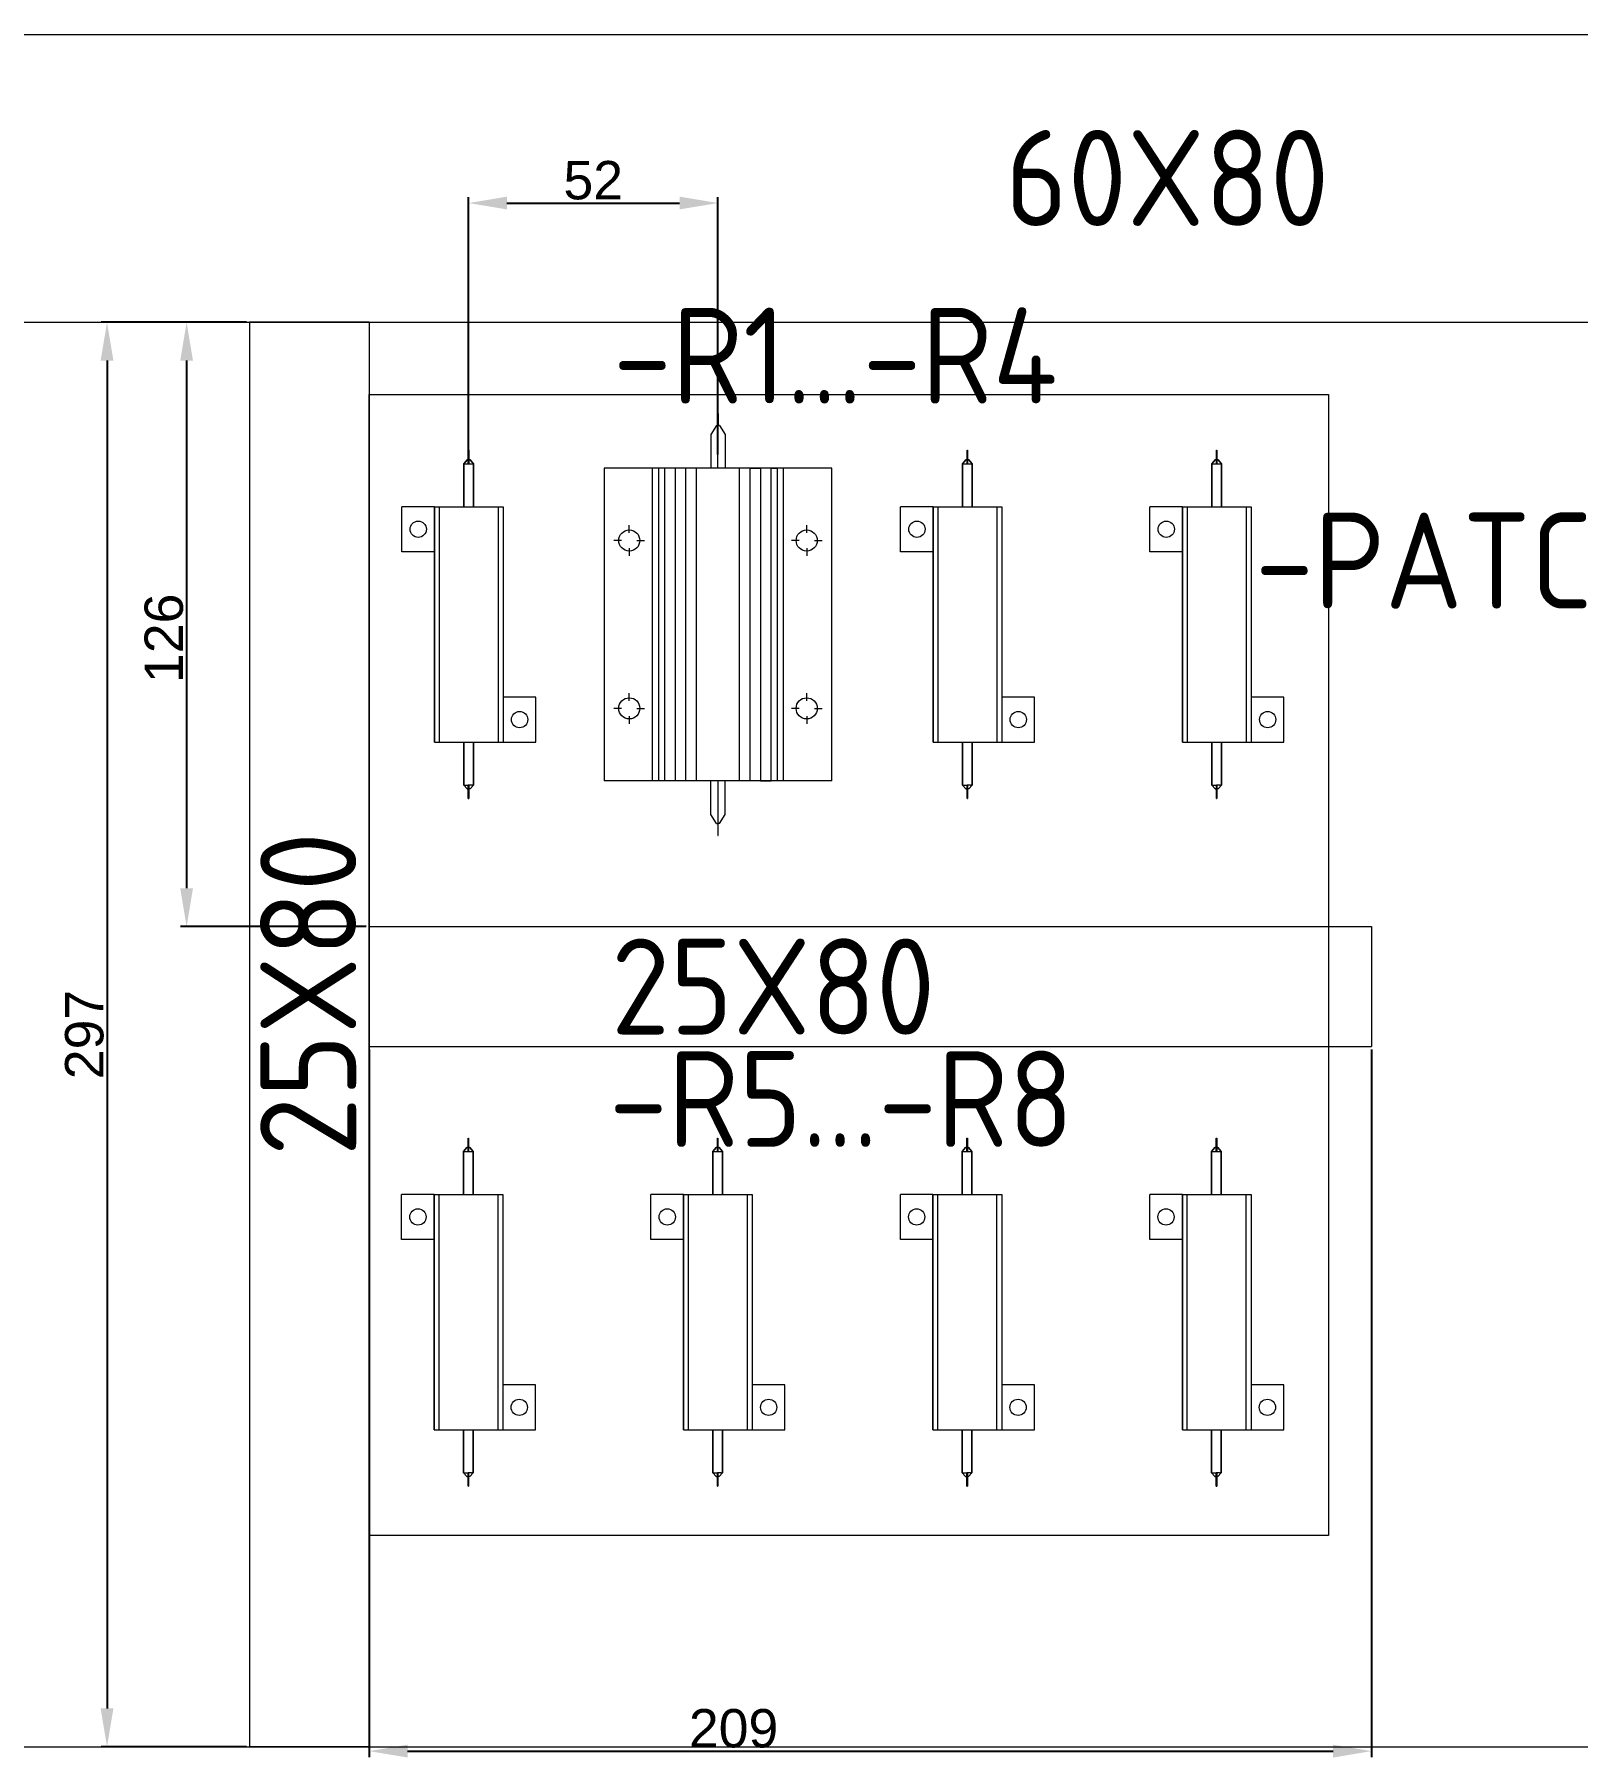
# Model space of a CAD drawing. Header units: millimetres. Extents: x 1359 to 3577, y 1333 to 3557.
# Drawn here: x 1772.2 to 2094, y 1677.3 to 2036.6 of the extents above; entities that cross this region are included whole.
import ezdxf
from ezdxf.enums import TextEntityAlignment as Align

# ---------------------------------------------------------------- set-up
doc = ezdxf.new("R2010")
doc.units = ezdxf.units.MM
doc.set_wipeout_variables(frame=1)
doc.layers.add('000-PI-Oprema', color=30, linetype='Continuous', lineweight=5)
doc.layers.add('002-PI-Kabelska kanalica', color=150, linetype='Continuous')
doc.styles.add('PI0', font='isocpeur.ttf', dxfattribs={"width": 0.9})
doc.styles.get("Standard").update_dxf_attribs({"font": 'arial.ttf'})
doc.dimstyles.new('ISO-25-lb', dxfattribs={"dimtxt": 8, "dimasz": 8, "dimexe": 1.25, "dimexo": 0.625, "dimtad": 1, "dimtxsty": 'Standard', "dimcen": 5, "dimadec": 0, "dimazin": 0, "dimtfac": 1, "dimtmove": 0, "dimatfit": 3, "dimfxl": 1, "dimarcsym": 0})

# ---------------------------------------------------------------- blocks, each defined once
blk = doc.blocks.new('166-4176 390 ohm')
at = {"color": 7}
blk.add_wipeout([(55605.55, 33528.31), (55605.55, 33537.71), (55618.46, 33537.71), (55618.46, 33546.64), (55619.16, 33547.46), (55619.4, 33547.46), (55619.4, 33549.46), (55619.52, 33549.46), (55619.52, 33547.46), (55619.76, 33547.46), (55620.46, 33546.64), (55620.46, 33537.71), (55626.68, 33537.71), (55626.68, 33498), (55633.49, 33498), (55633.49, 33488.61), (55620.46, 33488.61), (55620.46, 33479.68), (55619.76, 33478.86), (55619.52, 33478.86), (55619.52, 33476.86), (55619.4, 33476.86), (55619.4, 33478.86), (55619.16, 33478.86), (55618.46, 33479.68), (55618.46, 33488.61), (55612.35, 33488.61), (55612.35, 33528.31)], dxfattribs=at).dxf.layer = '000-PI-Oprema'
at = {"layer": '000-PI-Oprema', "color": 7}
for p, q in [((55618.46, 33546.64), (55620.46, 33546.64)), ((55612.35, 33537.71), (55605.55, 33537.71)), ((55612.35, 33537.71), (55626.68, 33537.71)), ((55613.38, 33488.61), (55613.38, 33537.71)), ((55625.66, 33488.61), (55625.66, 33537.71)), ((55612.35, 33488.61), (55626.68, 33488.61)), ((55626.68, 33488.61), (55633.49, 33488.61))]:
    blk.add_line(p, q, dxfattribs=at)
for points in [[(55619.4, 33548.4), (55619.4, 33548.52), (55619.4, 33549.46)], [(55619.4, 33548.87), (55619.4, 33548.99), (55619.4, 33549.46)], [(55619.4, 33548.99), (55619.4, 33548.87), (55619.4, 33549.46)], [(55619.4, 33548.87), (55619.4, 33548.75), (55619.4, 33549.46)], [(55619.4, 33548.4), (55619.4, 33549.46), (55619.4, 33548.28)], [(55619.4, 33548.52), (55619.4, 33549.46), (55619.4, 33548.4)], [(55619.4, 33549.46), (55619.4, 33548.75), (55619.4, 33548.64), (55619.4, 33549.46), (55619.4, 33548.52)], [(55619.4, 33549.46), (55619.4, 33548.64), (55619.4, 33548.52)], [(55619.4, 33548.64), (55619.4, 33549.46), (55619.4, 33548.52)], [(55619.4, 33548.75), (55619.4, 33549.46), (55619.4, 33548.64)], [(55619.4, 33548.87), (55619.4, 33549.46), (55619.4, 33548.75)], [(55619.4, 33548.99), (55619.4, 33549.46), (55619.4, 33548.87)], [(55619.4, 33548.87), (55619.4, 33549.46), (55619.4, 33548.99)], [(55619.4, 33548.28), (55619.4, 33549.46), (55619.4, 33546.64)], [(55619.4, 33548.75), (55619.4, 33548.87), (55619.4, 33549.46)], [(55619.4, 33548.28), (55619.4, 33547.46)], [(55619.4, 33548.17), (55619.4, 33547.46), (55619.4, 33548.28)], [(55619.4, 33548.17), (55619.4, 33548.28), (55619.4, 33546.64)], [(55619.4, 33546.99), (55619.4, 33548.05), (55619.4, 33548.17)], [(55619.4, 33546.64), (55619.4, 33546.99), (55619.4, 33548.17)], [(55619.4, 33547.93), (55619.4, 33547.46), (55619.4, 33548.05)], [(55619.4, 33547.93), (55619.4, 33546.99), (55619.4, 33547.46)], [(55619.4, 33476.86), (55619.4, 33478.03), (55619.4, 33479.68)], [(55619.4, 33479.68), (55619.4, 33478.03), (55619.4, 33478.15)], [(55619.4, 33478.15), (55619.4, 33479.21), (55619.4, 33479.68)], [(55619.4, 33478.86), (55619.4, 33478.27), (55619.4, 33479.21)], [(55619.4, 33479.21), (55619.4, 33478.15), (55619.4, 33478.27)], [(55619.4, 33478.27), (55619.4, 33478.86), (55619.4, 33479.21)], [(55619.4, 33478.86), (55619.4, 33478.27), (55619.4, 33478.39)], [(55619.4, 33478.03), (55619.4, 33476.86), (55619.4, 33477.92)], [(55619.4, 33477.92), (55619.4, 33476.86), (55619.4, 33477.8)], [(55619.4, 33476.86), (55619.4, 33477.68), (55619.4, 33477.8)], [(55619.4, 33476.86), (55619.4, 33477.56), (55619.4, 33477.68)], [(55619.4, 33476.86), (55619.4, 33477.45), (55619.4, 33477.56)], [(55619.4, 33476.86), (55619.4, 33477.33), (55619.4, 33477.45)]]:
    blk.add_lwpolyline(points, close=True, dxfattribs=at)
for points in [[(55619.4, 33549.46), (55619.4, 33548.4)], [(55619.4, 33548.99), (55619.4, 33548.87), (55619.4, 33548.75), (55619.4, 33548.64), (55619.4, 33548.52), (55619.4, 33548.4), (55619.4, 33548.28), (55619.4, 33548.17), (55619.4, 33548.05), (55619.4, 33547.46), (55619.4, 33547.93), (55619.4, 33547.46), (55619.4, 33548.17), (55619.4, 33546.64), (55619.4, 33548.28), (55619.4, 33549.46), (55619.4, 33548.28), (55619.4, 33548.4), (55619.4, 33548.52), (55619.4, 33548.64), (55619.4, 33548.75), (55619.4, 33548.87)], [(55619.4, 33548.4), (55619.4, 33549.46), (55619.52, 33549.46), (55619.52, 33546.64)], [(55619.4, 33549.46), (55619.4, 33548.52)], [(55619.4, 33548.52), (55619.4, 33548.64), (55619.4, 33549.46)], [(55619.4, 33548.75), (55619.4, 33548.87), (55619.4, 33549.46)], [(55619.4, 33549.46), (55619.4, 33548.99)], [(55619.4, 33549.46), (55619.4, 33548.99)], [(55619.4, 33548.87), (55619.4, 33549.46)], [(55619.4, 33549.46), (55619.4, 33548.75), (55619.4, 33548.64)], [(55619.4, 33549.46), (55619.4, 33548.64), (55619.4, 33548.52)], [(55619.4, 33549.46), (55619.4, 33548.52)], [(55619.4, 33549.46), (55619.4, 33548.52)], [(55619.4, 33548.28), (55619.4, 33549.46)], [(55619.52, 33546.64), (55619.4, 33546.64), (55619.4, 33549.46)], [(55619.4, 33548.87), (55619.4, 33549.46)], [(55619.4, 33548.99), (55619.4, 33549.46)], [(55619.4, 33548.87), (55619.4, 33549.46)], [(55619.28, 33547.46), (55619.16, 33547.46), (55618.46, 33546.64)], [(55618.46, 33546.64), (55619.16, 33547.46), (55619.28, 33547.46)], [(55619.16, 33547.46), (55618.46, 33546.64)], [(55618.46, 33546.64), (55619.16, 33547.46)], [(55618.46, 33537.71), (55618.46, 33546.64)], [(55618.46, 33537.71), (55618.46, 33546.64)], [(55618.46, 33537.71), (55618.46, 33546.64)], [(55618.46, 33546.64), (55618.46, 33537.71)], [(55619.28, 33547.46), (55619.16, 33547.46)], [(55619.28, 33547.46), (55619.4, 33547.46)], [(55619.28, 33547.46), (55619.4, 33547.46)], [(55619.4, 33547.46), (55619.28, 33547.46)], [(55619.4, 33548.4), (55619.4, 33548.52)], [(55619.4, 33546.64), (55619.4, 33548.17)], [(55619.4, 33547.46), (55619.4, 33547.93)], [(55619.4, 33547.46), (55619.4, 33547.93)], [(55619.4, 33546.64), (55619.4, 33546.99)], [(55619.4, 33546.99), (55619.4, 33546.64), (55619.52, 33546.64)], [(55619.4, 33546.64), (55619.4, 33546.99)], [(55619.52, 33547.46), (55619.64, 33547.46), (55619.76, 33547.46), (55620.46, 33546.64)], [(55619.64, 33547.46), (55619.52, 33547.46)], [(55619.52, 33547.46), (55619.64, 33547.46)], [(55619.76, 33547.46), (55619.64, 33547.46)], [(55620.46, 33546.64), (55619.76, 33547.46)], [(55620.46, 33546.64), (55619.76, 33547.46)], [(55619.76, 33547.46), (55620.46, 33546.64)], [(55620.46, 33546.64), (55620.46, 33537.71), (55620.46, 33546.64), (55619.76, 33547.46)], [(55619.76, 33547.46), (55620.46, 33546.64)], [(55620.46, 33546.64), (55620.46, 33537.71)], [(55620.46, 33537.71), (55620.46, 33546.64)], [(55620.46, 33546.64), (55620.46, 33537.71)], [(55605.55, 33528.31), (55605.55, 33537.71)], [(55612.35, 33537.71), (55612.35, 33488.61)], [(55612.35, 33488.61), (55612.35, 33537.71)], [(55612.35, 33488.61), (55612.35, 33537.71)], [(55626.68, 33537.71), (55626.68, 33488.61)], [(55626.68, 33537.71), (55626.68, 33488.61)], [(55626.68, 33537.71), (55626.68, 33488.61)], [(55612.35, 33528.31), (55605.55, 33528.31)], [(55633.49, 33498), (55626.68, 33498)], [(55633.49, 33498), (55626.68, 33498)], [(55633.49, 33488.61), (55633.49, 33498)], [(55618.46, 33479.68), (55618.46, 33488.61)], [(55618.46, 33479.68), (55618.46, 33488.61)], [(55618.46, 33488.61), (55618.46, 33479.68)], [(55618.46, 33488.61), (55618.46, 33479.68)], [(55619.76, 33478.86), (55620.46, 33479.68), (55620.46, 33488.61)], [(55620.46, 33479.68), (55619.76, 33478.86), (55620.46, 33479.68), (55620.46, 33488.61)], [(55619.76, 33478.86), (55620.46, 33479.68), (55620.46, 33488.61)], [(55620.34, 33479.68), (55620.46, 33479.68), (55620.46, 33488.61)], [(55620.46, 33479.68), (55620.46, 33488.61)], [(55620.46, 33488.61), (55620.46, 33479.68)], [(55626.45, 33488.61), (55626.68, 33488.61)], [(55618.46, 33479.68), (55618.57, 33479.68)], [(55619.28, 33478.86), (55619.16, 33478.86), (55618.46, 33479.68)], [(55619.16, 33478.86), (55618.46, 33479.68)], [(55619.28, 33478.86), (55619.16, 33478.86), (55618.46, 33479.68), (55618.46, 33479.68)], [(55618.46, 33479.68), (55619.16, 33478.86), (55619.28, 33478.86)], [(55619.16, 33478.86), (55618.46, 33479.68)], [(55618.57, 33479.68), (55618.69, 33479.68), (55618.81, 33479.68), (55618.93, 33479.68), (55619.04, 33479.68), (55619.16, 33479.68)], [(55618.81, 33479.68), (55618.93, 33479.68)], [(55618.93, 33479.68), (55619.04, 33479.68)], [(55619.04, 33479.68), (55619.16, 33479.68)], [(55619.16, 33479.68), (55619.4, 33479.68), (55619.4, 33479.21)], [(55619.28, 33478.86), (55619.4, 33478.86)], [(55619.4, 33476.86), (55619.4, 33479.68), (55619.52, 33479.68)], [(55619.4, 33479.68), (55619.4, 33476.86)], [(55619.4, 33476.86), (55619.4, 33478.03), (55619.4, 33479.68)], [(55619.4, 33478.15), (55619.4, 33479.21), (55619.4, 33478.15), (55619.4, 33479.68)], [(55619.4, 33479.21), (55619.4, 33479.68)], [(55619.52, 33479.68), (55619.52, 33476.86), (55619.4, 33476.86)], [(55619.52, 33479.68), (55619.4, 33479.68)], [(55619.4, 33478.39), (55619.4, 33478.86), (55619.4, 33479.21), (55619.4, 33479.68), (55619.4, 33476.86)], [(55619.4, 33479.21), (55619.4, 33478.27)], [(55619.4, 33479.21), (55619.4, 33478.27)], [(55619.4, 33478.86), (55619.4, 33478.39)], [(55619.4, 33478.86), (55619.4, 33478.39)], [(55619.4, 33478.86), (55619.4, 33478.39)], [(55619.4, 33478.39), (55619.4, 33478.86)], [(55619.4, 33478.86), (55619.4, 33478.39)], [(55619.4, 33478.39), (55619.4, 33478.86)], [(55619.4, 33478.86), (55619.4, 33478.27)], [(55619.4, 33478.86), (55619.4, 33478.39)], [(55619.4, 33478.39), (55619.4, 33478.86)], [(55619.4, 33478.39), (55619.4, 33478.86)], [(55619.4, 33478.39), (55619.4, 33478.86)], [(55619.4, 33478.39), (55619.4, 33478.86)], [(55619.4, 33478.86), (55619.4, 33478.39)], [(55619.4, 33478.39), (55619.4, 33478.86)], [(55619.4, 33478.39), (55619.4, 33478.86)], [(55619.4, 33478.39), (55619.4, 33478.86)], [(55619.4, 33478.39), (55619.4, 33478.86)], [(55619.4, 33478.39), (55619.4, 33478.27), (55619.4, 33478.15), (55619.4, 33478.03), (55619.4, 33477.92), (55619.4, 33477.8), (55619.4, 33477.68), (55619.4, 33477.56), (55619.4, 33477.45), (55619.4, 33477.33), (55619.4, 33476.86)], [(55619.4, 33477.92), (55619.4, 33478.03), (55619.4, 33476.86)], [(55619.4, 33476.86), (55619.4, 33477.8), (55619.4, 33477.92), (55619.4, 33476.86), (55619.4, 33477.33)], [(55619.4, 33476.86), (55619.4, 33477.68)], [(55619.4, 33477.68), (55619.4, 33476.86)], [(55619.4, 33476.86), (55619.4, 33477.56)], [(55619.4, 33476.86), (55619.4, 33477.45)], [(55619.4, 33477.45), (55619.4, 33476.86)], [(55619.4, 33476.86), (55619.4, 33477.33)], [(55619.4, 33477.33), (55619.4, 33476.86)], [(55619.4, 33476.86), (55619.4, 33477.33)], [(55619.4, 33476.86), (55619.4, 33477.33)], [(55619.4, 33477.33), (55619.4, 33476.86)], [(55619.4, 33476.86), (55619.4, 33477.33)], [(55619.4, 33476.86), (55619.4, 33477.33)], [(55619.4, 33476.86), (55619.4, 33477.33)], [(55619.4, 33477.33), (55619.4, 33476.86)], [(55619.52, 33476.86), (55619.52, 33479.68)], [(55619.76, 33479.68), (55619.52, 33479.68)], [(55619.52, 33476.86), (55619.52, 33479.21)], [(55619.64, 33478.86), (55619.52, 33478.86)], [(55619.64, 33478.86), (55619.52, 33478.86)], [(55619.64, 33478.86), (55619.52, 33478.86)], [(55619.76, 33478.86), (55619.64, 33478.86)], [(55620.46, 33479.68), (55619.76, 33478.86)], [(55620.46, 33479.68), (55619.76, 33478.86)], [(55620.46, 33479.68), (55619.76, 33478.86)], [(55619.99, 33479.68), (55619.76, 33479.68)], [(55620.11, 33479.68), (55619.99, 33479.68)], [(55620.11, 33479.68), (55620.23, 33479.68)], [(55620.34, 33479.68), (55620.23, 33479.68)], [(55620.34, 33479.68), (55620.23, 33479.68)], [(55620.46, 33479.68), (55620.34, 33479.68)], [(55619.52, 33476.86), (55619.4, 33476.86)], [(55619.4, 33476.86), (55619.52, 33476.86)]]:
    blk.add_lwpolyline(points, dxfattribs=at)
for centre in [(55608.95, 33533.01), (55630.09, 33493.31)]:
    blk.add_circle(centre, 1.7, dxfattribs=at)
blk = doc.blocks.new('acrol otpornik hs100')
at = {"color": 7, "lineweight": 5}
blk.add_wipeout([(0, 47.5), (65.2, 47.5), (65.2, 25.25), (72.2, 25.25), (74.1, 24.05), (74.1, 23.81), (76.6, 23.81), (76.6, 23.69), (74.1, 23.69), (74.1, 23.45), (72.2, 22.25), (65.2, 22.25), (65.2, 0), (0, 0), (0, 22.25), (-7, 22.25), (-8.9, 23.45), (-8.9, 23.69), (-11.4, 23.69), (-11.4, 23.81), (-8.9, 23.81), (-8.9, 24.05), (-7, 25.25), (0, 25.25)], dxfattribs=at).dxf.layer = '000-PI-Oprema'
at = {"layer": '000-PI-Oprema', "color": 7, "lineweight": 5, "ltscale": 0.25}
for p, q in [((65.2, 47.5), (0, 47.5)), ((0, 0), (0, 47.5)), ((65.2, 0), (65.2, 47.5)), ((15.1, 43.85), (15.1, 45.45)), ((50.1, 43.85), (50.1, 45.45)), ((13.5, 42.25), (11.9, 42.25)), ((15.1, 40.65), (15.1, 39.05)), ((16.7, 42.25), (18.3, 42.25)), ((48.5, 42.25), (46.9, 42.25)), ((50.1, 40.65), (50.1, 39.05)), ((51.7, 42.25), (53.3, 42.25)), ((0, 37.4), (65.2, 37.4)), ((65.2, 36.12), (0, 36.12)), ((65.2, 34.85), (65.2, 36.12)), ((65.2, 36.12), (65.2, 36.12)), ((0, 32.65), (0, 34.85)), ((0, 34.85), (65.2, 34.85)), ((65.2, 32.65), (0, 32.65)), ((65.2, 30.45), (65.2, 32.65)), ((65.2, 32.65), (65.2, 32.65)), ((0, 30.45), (65.2, 30.45)), ((-7, 25.25), (0, 25.25)), ((0, 28.25), (65.2, 28.25)), ((72.2, 25.25), (65.2, 25.25)), ((-8.9, 23.81), (-11.4, 23.81)), ((-11.4, 23.81), (-11.4, 23.69)), ((0, 23.75), (-11.4, 23.75)), ((-11.4, 23.69), (-8.9, 23.69)), ((-8.9, 24.05), (-8.9, 23.81)), ((-8.9, 23.45), (-8.9, 23.69)), ((-7, 22.25), (0, 22.25)), ((65.2, 23.75), (76.6, 23.75)), ((72.2, 22.25), (65.2, 22.25)), ((74.1, 24.05), (74.1, 23.81)), ((74.1, 23.81), (76.6, 23.81)), ((74.1, 23.45), (74.1, 23.69)), ((76.6, 23.69), (74.1, 23.69)), ((76.6, 23.81), (76.6, 23.69)), ((0, 19.25), (65.2, 19.25)), ((0, 17.05), (65.2, 17.05)), ((65.2, 14.85), (0, 14.85)), ((0, 14.85), (0, 12.65)), ((65.2, 17.05), (65.2, 14.85)), ((65.2, 14.85), (65.2, 14.85)), ((0, 12.65), (65.2, 12.65)), ((65.2, 11.38), (0, 11.38)), ((65.2, 12.65), (65.2, 11.38)), ((65.2, 11.38), (65.2, 11.38)), ((0, 10.1), (65.2, 10.1)), ((15.1, 6.85), (15.1, 8.45)), ((50.1, 6.85), (50.1, 8.45)), ((13.5, 5.25), (11.9, 5.25)), ((15.1, 3.65), (15.1, 2.05)), ((16.7, 5.25), (18.3, 5.25)), ((48.5, 5.25), (46.9, 5.25)), ((50.1, 3.65), (50.1, 2.05)), ((51.7, 5.25), (53.3, 5.25)), ((0, 0), (65.2, 0))]:
    blk.add_line(p, q, dxfattribs=at)
at = {"layer": '000-PI-Oprema', "color": 7, "lineweight": 5}
for points in [[(-8.9, 24.05), (-7, 25.25)], [(74.1, 24.05), (72.2, 25.25)], [(-8.9, 23.45), (-7, 22.25)], [(74.1, 23.45), (72.2, 22.25)]]:
    blk.add_lwpolyline(points, dxfattribs=at)
at = {"layer": '000-PI-Oprema', "color": 7, "lineweight": 5, "ltscale": 0.25}
for centre in [(15.1, 42.25), (50.1, 42.25), (15.1, 5.25), (50.1, 5.25)]:
    blk.add_circle(centre, 2.2, dxfattribs=at)
blk = doc.blocks.new('166-4205 Resistor 150 ohm')
at = {"color": 7}
blk.add_wipeout([(55076.54, 33490.96), (55076.54, 33500.36), (55089.45, 33500.36), (55089.45, 33509.29), (55090.15, 33510.11), (55090.39, 33510.11), (55090.39, 33512.11), (55090.51, 33512.11), (55090.51, 33510.11), (55090.75, 33510.11), (55091.45, 33509.29), (55091.45, 33500.36), (55097.67, 33500.36), (55097.67, 33460.65), (55104.48, 33460.65), (55104.48, 33451.26), (55091.45, 33451.26), (55091.45, 33442.33), (55090.75, 33441.51), (55090.51, 33441.51), (55090.51, 33439.51), (55090.39, 33439.51), (55090.39, 33441.51), (55090.15, 33441.51), (55089.45, 33442.33), (55089.45, 33451.26), (55083.35, 33451.26), (55083.35, 33490.96)], dxfattribs=at).dxf.layer = '000-PI-Oprema'
at = {"layer": '000-PI-Oprema', "color": 7}
for p, q in [((55089.45, 33509.29), (55091.45, 33509.29)), ((55083.35, 33500.36), (55076.54, 33500.36)), ((55083.35, 33500.36), (55097.67, 33500.36)), ((55084.37, 33451.26), (55084.37, 33500.36)), ((55096.65, 33451.26), (55096.65, 33500.36)), ((55083.35, 33451.26), (55097.67, 33451.26)), ((55097.67, 33451.26), (55104.48, 33451.26))]:
    blk.add_line(p, q, dxfattribs=at)
for points in [[(55090.27, 33510.11), (55090.15, 33510.11), (55089.45, 33509.29)], [(55089.45, 33509.29), (55090.15, 33510.11), (55090.27, 33510.11)], [(55090.15, 33510.11), (55089.45, 33509.29)], [(55089.45, 33509.29), (55090.15, 33510.11)], [(55089.45, 33500.36), (55089.45, 33509.29)], [(55089.45, 33500.36), (55089.45, 33509.29)], [(55089.45, 33500.36), (55089.45, 33509.29)], [(55089.45, 33509.29), (55089.45, 33500.36)], [(55090.27, 33510.11), (55090.15, 33510.11)], [(55090.27, 33510.11), (55090.39, 33510.11)], [(55090.27, 33510.11), (55090.39, 33510.11)], [(55090.39, 33510.11), (55090.27, 33510.11)], [(55090.39, 33512.11), (55090.39, 33511.05)], [(55090.39, 33511.64), (55090.39, 33511.52), (55090.39, 33511.4), (55090.39, 33511.29), (55090.39, 33511.17), (55090.39, 33511.05), (55090.39, 33510.93), (55090.39, 33510.82), (55090.39, 33510.7), (55090.39, 33510.11), (55090.39, 33510.58), (55090.39, 33510.11), (55090.39, 33510.82), (55090.39, 33509.29), (55090.39, 33510.93), (55090.39, 33512.11), (55090.39, 33510.93), (55090.39, 33511.05), (55090.39, 33511.17), (55090.39, 33511.29), (55090.39, 33511.4), (55090.39, 33511.52)], [(55090.39, 33511.05), (55090.39, 33512.11), (55090.51, 33512.11), (55090.51, 33509.29)], [(55090.39, 33512.11), (55090.39, 33511.17)], [(55090.39, 33511.17), (55090.39, 33511.29), (55090.39, 33512.11)], [(55090.39, 33511.4), (55090.39, 33511.52), (55090.39, 33512.11)], [(55090.39, 33512.11), (55090.39, 33511.64)], [(55090.39, 33512.11), (55090.39, 33511.64)], [(55090.39, 33511.52), (55090.39, 33512.11)], [(55090.39, 33512.11), (55090.39, 33511.4), (55090.39, 33511.29)], [(55090.39, 33512.11), (55090.39, 33511.29), (55090.39, 33511.17)], [(55090.39, 33512.11), (55090.39, 33511.17)], [(55090.39, 33512.11), (55090.39, 33511.17)], [(55090.39, 33510.93), (55090.39, 33512.11)], [(55090.51, 33509.29), (55090.39, 33509.29), (55090.39, 33512.11)], [(55090.39, 33511.52), (55090.39, 33512.11)], [(55090.39, 33511.64), (55090.39, 33512.11)], [(55090.39, 33511.52), (55090.39, 33512.11)], [(55090.39, 33511.05), (55090.39, 33511.17)], [(55090.39, 33509.29), (55090.39, 33510.82)], [(55090.39, 33510.11), (55090.39, 33510.58)], [(55090.39, 33510.11), (55090.39, 33510.58)], [(55090.39, 33509.29), (55090.39, 33509.64)], [(55090.39, 33509.64), (55090.39, 33509.29), (55090.51, 33509.29)], [(55090.39, 33509.29), (55090.39, 33509.64)], [(55090.51, 33510.11), (55090.63, 33510.11), (55090.75, 33510.11), (55091.45, 33509.29)], [(55090.63, 33510.11), (55090.51, 33510.11)], [(55090.51, 33510.11), (55090.63, 33510.11)], [(55090.75, 33510.11), (55090.63, 33510.11)], [(55091.45, 33509.29), (55090.75, 33510.11)], [(55091.45, 33509.29), (55090.75, 33510.11)], [(55090.75, 33510.11), (55091.45, 33509.29)], [(55091.45, 33509.29), (55091.45, 33500.36), (55091.45, 33509.29), (55090.75, 33510.11)], [(55090.75, 33510.11), (55091.45, 33509.29)], [(55091.45, 33509.29), (55091.45, 33500.36)], [(55091.45, 33500.36), (55091.45, 33509.29)], [(55091.45, 33509.29), (55091.45, 33500.36)], [(55076.54, 33490.96), (55076.54, 33500.36)], [(55083.35, 33500.36), (55083.35, 33451.26)], [(55083.35, 33451.26), (55083.35, 33500.36)], [(55083.35, 33451.26), (55083.35, 33500.36)], [(55097.67, 33500.36), (55097.67, 33451.26)], [(55097.67, 33500.36), (55097.67, 33451.26)], [(55097.67, 33500.36), (55097.67, 33451.26)], [(55083.35, 33490.96), (55076.54, 33490.96)], [(55104.48, 33460.65), (55097.67, 33460.65)], [(55104.48, 33460.65), (55097.67, 33460.65)], [(55104.48, 33451.26), (55104.48, 33460.65)], [(55089.45, 33442.33), (55089.45, 33451.26)], [(55089.45, 33442.33), (55089.45, 33451.26)], [(55089.45, 33451.26), (55089.45, 33442.33)], [(55089.45, 33451.26), (55089.45, 33442.33)], [(55090.75, 33441.51), (55091.45, 33442.33), (55091.45, 33451.26)], [(55091.45, 33442.33), (55090.75, 33441.51), (55091.45, 33442.33), (55091.45, 33451.26)], [(55090.75, 33441.51), (55091.45, 33442.33), (55091.45, 33451.26)], [(55091.34, 33442.33), (55091.45, 33442.33), (55091.45, 33451.26)], [(55091.45, 33442.33), (55091.45, 33451.26)], [(55091.45, 33451.26), (55091.45, 33442.33)], [(55097.44, 33451.26), (55097.67, 33451.26)], [(55089.45, 33442.33), (55089.57, 33442.33)], [(55090.27, 33441.51), (55090.15, 33441.51), (55089.45, 33442.33)], [(55090.15, 33441.51), (55089.45, 33442.33)], [(55090.27, 33441.51), (55090.15, 33441.51), (55089.45, 33442.33), (55089.45, 33442.33)], [(55089.45, 33442.33), (55090.15, 33441.51), (55090.27, 33441.51)], [(55090.15, 33441.51), (55089.45, 33442.33)], [(55089.57, 33442.33), (55089.68, 33442.33), (55089.8, 33442.33), (55089.92, 33442.33), (55090.04, 33442.33), (55090.15, 33442.33)], [(55089.8, 33442.33), (55089.92, 33442.33)], [(55089.92, 33442.33), (55090.04, 33442.33)], [(55090.04, 33442.33), (55090.15, 33442.33)], [(55090.15, 33442.33), (55090.39, 33442.33), (55090.39, 33441.86)], [(55090.27, 33441.51), (55090.39, 33441.51)], [(55090.39, 33439.51), (55090.39, 33442.33), (55090.51, 33442.33)], [(55090.39, 33442.33), (55090.39, 33439.51)], [(55090.39, 33439.51), (55090.39, 33440.68), (55090.39, 33442.33)], [(55090.39, 33440.8), (55090.39, 33441.86), (55090.39, 33440.8), (55090.39, 33442.33)], [(55090.39, 33441.86), (55090.39, 33442.33)], [(55090.51, 33442.33), (55090.51, 33439.51), (55090.39, 33439.51)], [(55090.51, 33442.33), (55090.39, 33442.33)], [(55090.39, 33441.04), (55090.39, 33441.51), (55090.39, 33441.86), (55090.39, 33442.33), (55090.39, 33439.51)], [(55090.39, 33441.86), (55090.39, 33440.92)], [(55090.39, 33441.86), (55090.39, 33440.92)], [(55090.39, 33441.51), (55090.39, 33441.04)], [(55090.39, 33441.51), (55090.39, 33441.04)], [(55090.39, 33441.51), (55090.39, 33441.04)], [(55090.39, 33441.04), (55090.39, 33441.51)], [(55090.39, 33441.51), (55090.39, 33441.04)], [(55090.39, 33441.04), (55090.39, 33441.51)], [(55090.39, 33441.51), (55090.39, 33440.92)], [(55090.39, 33441.51), (55090.39, 33441.04)], [(55090.39, 33441.04), (55090.39, 33441.51)], [(55090.39, 33441.04), (55090.39, 33441.51)], [(55090.39, 33441.04), (55090.39, 33441.51)], [(55090.39, 33441.04), (55090.39, 33441.51)], [(55090.39, 33441.51), (55090.39, 33441.04)], [(55090.39, 33441.04), (55090.39, 33441.51)], [(55090.39, 33441.04), (55090.39, 33441.51)], [(55090.39, 33441.04), (55090.39, 33441.51)], [(55090.39, 33441.04), (55090.39, 33441.51)], [(55090.39, 33441.04), (55090.39, 33440.92), (55090.39, 33440.8), (55090.39, 33440.68), (55090.39, 33440.57), (55090.39, 33440.45), (55090.39, 33440.33), (55090.39, 33440.21), (55090.39, 33440.1), (55090.39, 33439.98), (55090.39, 33439.51)], [(55090.51, 33439.51), (55090.51, 33442.33)], [(55090.75, 33442.33), (55090.51, 33442.33)], [(55090.51, 33439.51), (55090.51, 33441.86)], [(55090.63, 33441.51), (55090.51, 33441.51)], [(55090.63, 33441.51), (55090.51, 33441.51)], [(55090.63, 33441.51), (55090.51, 33441.51)], [(55090.75, 33441.51), (55090.63, 33441.51)], [(55091.45, 33442.33), (55090.75, 33441.51)], [(55091.45, 33442.33), (55090.75, 33441.51)], [(55091.45, 33442.33), (55090.75, 33441.51)], [(55090.98, 33442.33), (55090.75, 33442.33)], [(55091.1, 33442.33), (55090.98, 33442.33)], [(55091.1, 33442.33), (55091.22, 33442.33)], [(55091.34, 33442.33), (55091.22, 33442.33)], [(55091.34, 33442.33), (55091.22, 33442.33)], [(55091.45, 33442.33), (55091.34, 33442.33)], [(55090.39, 33440.57), (55090.39, 33440.68), (55090.39, 33439.51)], [(55090.39, 33439.51), (55090.39, 33440.45), (55090.39, 33440.57), (55090.39, 33439.51), (55090.39, 33439.98)], [(55090.39, 33439.51), (55090.39, 33440.33)], [(55090.39, 33440.33), (55090.39, 33439.51)], [(55090.39, 33439.51), (55090.39, 33440.21)], [(55090.39, 33439.51), (55090.39, 33440.1)], [(55090.39, 33440.1), (55090.39, 33439.51)], [(55090.39, 33439.51), (55090.39, 33439.98)], [(55090.39, 33439.98), (55090.39, 33439.51)], [(55090.39, 33439.51), (55090.39, 33439.98)], [(55090.39, 33439.51), (55090.39, 33439.98)], [(55090.39, 33439.98), (55090.39, 33439.51)], [(55090.39, 33439.51), (55090.39, 33439.98)], [(55090.39, 33439.51), (55090.39, 33439.98)], [(55090.39, 33439.51), (55090.39, 33439.98)], [(55090.39, 33439.98), (55090.39, 33439.51)], [(55090.51, 33439.51), (55090.39, 33439.51)], [(55090.39, 33439.51), (55090.51, 33439.51)]]:
    blk.add_lwpolyline(points, dxfattribs=at)
for points in [[(55090.39, 33511.05), (55090.39, 33511.17), (55090.39, 33512.11)], [(55090.39, 33511.52), (55090.39, 33511.64), (55090.39, 33512.11)], [(55090.39, 33511.64), (55090.39, 33511.52), (55090.39, 33512.11)], [(55090.39, 33511.52), (55090.39, 33511.4), (55090.39, 33512.11)], [(55090.39, 33511.05), (55090.39, 33512.11), (55090.39, 33510.93)], [(55090.39, 33511.17), (55090.39, 33512.11), (55090.39, 33511.05)], [(55090.39, 33512.11), (55090.39, 33511.4), (55090.39, 33511.29), (55090.39, 33512.11), (55090.39, 33511.17)], [(55090.39, 33512.11), (55090.39, 33511.29), (55090.39, 33511.17)], [(55090.39, 33511.29), (55090.39, 33512.11), (55090.39, 33511.17)], [(55090.39, 33511.4), (55090.39, 33512.11), (55090.39, 33511.29)], [(55090.39, 33511.52), (55090.39, 33512.11), (55090.39, 33511.4)], [(55090.39, 33511.64), (55090.39, 33512.11), (55090.39, 33511.52)], [(55090.39, 33511.52), (55090.39, 33512.11), (55090.39, 33511.64)], [(55090.39, 33510.93), (55090.39, 33512.11), (55090.39, 33509.29)], [(55090.39, 33511.4), (55090.39, 33511.52), (55090.39, 33512.11)], [(55090.39, 33510.93), (55090.39, 33510.11)], [(55090.39, 33510.82), (55090.39, 33510.11), (55090.39, 33510.93)], [(55090.39, 33510.82), (55090.39, 33510.93), (55090.39, 33509.29)], [(55090.39, 33509.64), (55090.39, 33510.7), (55090.39, 33510.82)], [(55090.39, 33509.29), (55090.39, 33509.64), (55090.39, 33510.82)], [(55090.39, 33510.58), (55090.39, 33510.11), (55090.39, 33510.7)], [(55090.39, 33510.58), (55090.39, 33509.64), (55090.39, 33510.11)], [(55090.39, 33439.51), (55090.39, 33440.68), (55090.39, 33442.33)], [(55090.39, 33442.33), (55090.39, 33440.68), (55090.39, 33440.8)], [(55090.39, 33440.8), (55090.39, 33441.86), (55090.39, 33442.33)], [(55090.39, 33441.51), (55090.39, 33440.92), (55090.39, 33441.86)], [(55090.39, 33441.86), (55090.39, 33440.8), (55090.39, 33440.92)], [(55090.39, 33440.92), (55090.39, 33441.51), (55090.39, 33441.86)], [(55090.39, 33441.51), (55090.39, 33440.92), (55090.39, 33441.04)], [(55090.39, 33440.68), (55090.39, 33439.51), (55090.39, 33440.57)], [(55090.39, 33440.57), (55090.39, 33439.51), (55090.39, 33440.45)], [(55090.39, 33439.51), (55090.39, 33440.33), (55090.39, 33440.45)], [(55090.39, 33439.51), (55090.39, 33440.21), (55090.39, 33440.33)], [(55090.39, 33439.51), (55090.39, 33440.1), (55090.39, 33440.21)], [(55090.39, 33439.51), (55090.39, 33439.98), (55090.39, 33440.1)]]:
    blk.add_lwpolyline(points, close=True, dxfattribs=at)
for centre in [(55079.94, 33495.66), (55101.08, 33455.96)]:
    blk.add_circle(centre, 1.7, dxfattribs=at)
blk = doc.blocks.new('*U50')
at = {"layer": '002-PI-Kabelska kanalica', "color": 0, "linetype": 'ByBlock', "lineweight": 0}
for p, q in [((-20, -100), (-20, 715)), ((40, -100), (40, 715))]:
    blk.add_line(p, q, dxfattribs=at)
blk = doc.blocks.new('*U113')
at = {"layer": '002-PI-Kabelska kanalica', "color": 0, "linetype": 'ByBlock', "lineweight": 0}
for p, q in [((-20, 109), (5, 109)), ((-20, -100), (-20, 109)), ((5, -100), (5, 109)), ((-20, -100), (5, -100))]:
    blk.add_line(p, q, dxfattribs=at)
blk = doc.blocks.new('*D100')
at = {"layer": '002-PI-Kabelska kanalica', "color": 0, "linetype": 'ByBlock', "lineweight": -2, "ltscale": 0.25, "transparency": 16777216}
for p, q in [((1842.05, 1824.93), (1842.05, 1677.41)), ((2051.05, 1824.93), (2051.05, 1677.41)), ((1850.05, 1678.66), (2043.05, 1678.66))]:
    blk.add_line(p, q, dxfattribs=at)
at = {"layer": '002-PI-Kabelska kanalica', "color": 0, "linetype": 'ByBlock', "ltscale": 0.25, "transparency": 16777216}
for points in [[(1850.05, 1679.99), (1850.05, 1677.32), (1842.05, 1678.66)], [(2043.05, 1679.99), (2043.05, 1677.32), (2051.05, 1678.66)]]:
    blk.add_solid(points, dxfattribs=at)
at = {"layer": 'Defpoints', "color": 0, "linetype": 'ByBlock', "ltscale": 0.25, "transparency": 16777216}
for p in [(1842.05, 1825.56), (2051.05, 1825.56), (2051.05, 1678.66)]:
    blk.add_point(p, dxfattribs=at)
at = {"layer": '002-PI-Kabelska kanalica', "color": 0, "linetype": 'ByBlock', "lineweight": 0, "ltscale": 0.25, "transparency": 16777216, "insert": (1918.02, 1683.37), "char_height": 8, "attachment_point": 5}
blk.add_mtext('209', dxfattribs=at)
blk = doc.blocks.new('*D101')
at = {"layer": '002-PI-Kabelska kanalica', "color": 0, "linetype": 'ByBlock', "lineweight": -2, "ltscale": 0.25, "transparency": 16777216}
for p, q in [((1862.76, 1949), (1862.76, 2002.66)), ((1870.76, 2001.41), (1906.76, 2001.41)), ((1914.76, 1949), (1914.76, 2002.66))]:
    blk.add_line(p, q, dxfattribs=at)
at = {"layer": '002-PI-Kabelska kanalica', "color": 0, "linetype": 'ByBlock', "ltscale": 0.25, "transparency": 16777216}
for points in [[(1870.76, 2002.74), (1870.76, 2000.08), (1862.76, 2001.41)], [(1906.76, 2002.74), (1906.76, 2000.08), (1914.76, 2001.41)]]:
    blk.add_solid(points, dxfattribs=at)
at = {"layer": 'Defpoints', "color": 0, "linetype": 'ByBlock', "ltscale": 0.25, "transparency": 16777216}
for p in [(1914.76, 2001.41), (1862.76, 1948.38), (1914.76, 1948.38)]:
    blk.add_point(p, dxfattribs=at)
at = {"layer": '002-PI-Kabelska kanalica', "color": 0, "linetype": 'ByBlock', "lineweight": 0, "ltscale": 0.25, "transparency": 16777216, "insert": (1888.76, 2006.12), "char_height": 8, "attachment_point": 5}
blk.add_mtext('52', dxfattribs=at)
blk = doc.blocks.new('*D102')
at = {"layer": '002-PI-Kabelska kanalica', "color": 0, "linetype": 'ByBlock', "lineweight": -2, "ltscale": 0.25, "transparency": 16777216}
for p, q in [((1810.14, 1976.56), (1802.71, 1976.56)), ((1803.96, 1968.56), (1803.96, 1858.56)), ((1841.43, 1850.56), (1802.71, 1850.56))]:
    blk.add_line(p, q, dxfattribs=at)
at = {"layer": '002-PI-Kabelska kanalica', "color": 0, "linetype": 'ByBlock', "ltscale": 0.25, "transparency": 16777216}
for points in [[(1802.63, 1968.56), (1805.29, 1968.56), (1803.96, 1976.56)], [(1802.63, 1858.56), (1805.29, 1858.56), (1803.96, 1850.56)]]:
    blk.add_solid(points, dxfattribs=at)
at = {"layer": 'Defpoints', "color": 0, "linetype": 'ByBlock', "ltscale": 0.25, "transparency": 16777216}
for p in [(1810.76, 1976.56), (1803.96, 1850.56), (1842.05, 1850.56)]:
    blk.add_point(p, dxfattribs=at)
at = {"layer": '002-PI-Kabelska kanalica', "color": 0, "linetype": 'ByBlock', "lineweight": 0, "ltscale": 0.25, "transparency": 16777216, "insert": (1799.25, 1910.66), "char_height": 8, "attachment_point": 5, "rotation": 90}
blk.add_mtext('126', dxfattribs=at)
blk = doc.blocks.new('*U57')
at = {"layer": '002-PI-Kabelska kanalica', "color": 0, "linetype": 'ByBlock', "lineweight": 0}
blk.add_line((-20, -100), (-20, 1832), dxfattribs=at)
blk = doc.blocks.new('*U52')
at = {"layer": '002-PI-Kabelska kanalica', "color": 0, "linetype": 'ByBlock', "lineweight": 0}
for p, q in [((-20, 197), (5, 197)), ((-20, -100), (-20, 197)), ((5, -100), (5, 197)), ((-20, -100), (5, -100))]:
    blk.add_line(p, q, dxfattribs=at)
blk = doc.blocks.new('*D114')
at = {"layer": '002-PI-Kabelska kanalica', "color": 0, "linetype": 'ByBlock', "lineweight": -2, "ltscale": 0.25, "transparency": 16777216}
for p, q in [((1816.43, 1976.56), (1786.12, 1976.56)), ((1787.37, 1968.56), (1787.37, 1687.56)), ((1816.43, 1679.56), (1786.12, 1679.56))]:
    blk.add_line(p, q, dxfattribs=at)
at = {"layer": '002-PI-Kabelska kanalica', "color": 0, "linetype": 'ByBlock', "ltscale": 0.25, "transparency": 16777216}
for points in [[(1786.03, 1968.56), (1788.7, 1968.56), (1787.37, 1976.56)], [(1786.03, 1687.56), (1788.7, 1687.56), (1787.37, 1679.56)]]:
    blk.add_solid(points, dxfattribs=at)
at = {"layer": 'Defpoints', "color": 0, "linetype": 'ByBlock', "ltscale": 0.25, "transparency": 16777216}
for p in [(1817.05, 1976.56), (1787.37, 1679.56), (1817.05, 1679.56)]:
    blk.add_point(p, dxfattribs=at)
at = {"layer": '002-PI-Kabelska kanalica', "color": 0, "linetype": 'ByBlock', "lineweight": 0, "ltscale": 0.25, "transparency": 16777216, "insert": (1782.66, 1828.06), "char_height": 8, "attachment_point": 5, "rotation": 90}
blk.add_mtext('297', dxfattribs=at)

msp = doc.modelspace()

# ---------------------------------------------------------------- linework, layer by layer
at = {"layer": '002-PI-Kabelska kanalica', "color": 0, "linetype": 'ByBlock', "lineweight": 0, "ltscale": 0.25}
msp.add_lwpolyline([(1842.053, 1961.471), (2042.053, 1961.471), (2042.053, 1723.615), (1842.053, 1723.615), (1842.053, 1961.471)], dxfattribs=at)

# ---------------------------------------------------------------- block references
at = {"layer": '002-PI-Kabelska kanalica', "color": 0, "linetype": 'ByBlock', "lineweight": 0}
for name, p, rotation in [('*U50', (1701.071, 2016.556), 270), ('*U52', (1822.053, 1876.556), 180), ('*U113', (1942.053, 1830.556), 270), ('*U57', (1601.071, 1659.556), 270)]:
    msp.add_blockref(name, p, dxfattribs=dict(at, rotation=rotation))

# ---------------------------------------------------------------- texts
at = {"layer": '002-PI-Kabelska kanalica', "color": 0, "linetype": 'ByBlock', "lineweight": 0, "style": 'PI0', "width": 0.9}
for s, p in [('-R1...-R4', (1939.226, 1969.646)), ('-PATCHPANEL1', (2110.442, 1926.879))]:
    msp.add_text(s, height=20, dxfattribs=at).set_placement(p, align=Align.MIDDLE)
at = {"layer": '002-PI-Kabelska kanalica', "color": 0, "linetype": 'ByBlock', "lineweight": 0, "char_height": 20, "width": 16.78721, "attachment_point": 5, "style": 'PI0'}
for s, insert in [('60X80', (2008.446, 2006.641)), ('25X80', (1926.264, 1838.056))]:
    msp.add_mtext(s, dxfattribs=dict(at, insert=insert))
at = {"layer": '002-PI-Kabelska kanalica', "color": 0, "linetype": 'ByBlock', "lineweight": 0, "insert": (1829.318, 1836.493), "char_height": 20, "width": 16.78721, "attachment_point": 5, "rotation": 90, "style": 'PI0'}
msp.add_mtext('25X80', dxfattribs=at)

# ---------------------------------------------------------------- dimensions: what is measured, and where the dimension line sits
at = {"layer": '002-PI-Kabelska kanalica', "color": 0, "linetype": 'ByBlock', "lineweight": 0, "ltscale": 0.25}
for base, p1, p2, picture, middle in [((1787.367, 1679.556), (1817.053, 1976.556), (1817.053, 1679.556), '*D114', (1787.367, 1828.056)), ((1803.961, 1850.556), (1810.764, 1976.556), (1842.053, 1850.556), '*D102', (1803.961, 1910.662))]:
    dim = msp.add_linear_dim(base=base, p1=p1, p2=p2, angle=90, dimstyle='ISO-25-lb', dxfattribs=at)
    dim.commit()
    dim.dimension.update_dxf_attribs({"geometry": picture, "text_midpoint": middle, "dimtype": 160})

# ---------------------------------------------------------------- next in the draw order: block references
at = {"layer": '002-PI-Kabelska kanalica', "color": 0, "linetype": 'ByBlock', "lineweight": 0, "rotation": 90}
msp.add_blockref('acrol otpornik hs100', (1938.514, 1880.956), dxfattribs=at)
at = {"layer": '002-PI-Kabelska kanalica', "color": 0, "linetype": 'ByBlock', "lineweight": 0}
for name, p in [('166-4176 390 ohm', (-53756.695, -31599.602)), ('166-4176 390 ohm', (-53652.695, -31599.602)), ('166-4176 390 ohm', (-53600.695, -31599.602)), ('166-4176 390 ohm', (-53756.754, -31742.977)), ('166-4176 390 ohm', (-53704.754, -31742.977)), ('166-4176 390 ohm', (-53652.754, -31742.977)), ('166-4205 Resistor 150 ohm', (-53071.747, -31705.627))]:
    msp.add_blockref(name, p, dxfattribs=at)

# ---------------------------------------------------------------- next in the draw order: linework, layer by layer
at = {"layer": '002-PI-Kabelska kanalica', "color": 0, "linetype": 'ByBlock', "lineweight": 0, "ltscale": 0.25}
msp.add_line((1966.642, 1806.48), (1966.768, 1806.48), dxfattribs=at)

# ---------------------------------------------------------------- next in the draw order: texts
at = {"layer": '002-PI-Kabelska kanalica', "color": 0, "linetype": 'ByBlock', "lineweight": 0, "style": 'PI0', "width": 0.9}
msp.add_text('-R5...-R8', height=20, dxfattribs=at).set_placement((1940.472, 1814.679), align=Align.MIDDLE)

# ---------------------------------------------------------------- next in the draw order: dimensions: what is measured, and where the dimension line sits
at = {"layer": '002-PI-Kabelska kanalica', "color": 0, "linetype": 'ByBlock', "lineweight": 0, "ltscale": 0.25}
dim = msp.add_linear_dim(base=(1914.764, 2001.411), p1=(1862.764, 1948.377), p2=(1914.764, 1948.377), dimstyle='ISO-25-lb', dxfattribs=at)
dim.commit()
dim.dimension.update_dxf_attribs({"geometry": '*D101', "text_midpoint": (1888.764, 2006.121)})
dim = msp.add_linear_dim(base=(2051.053, 1678.657), p1=(1842.053, 1825.556), p2=(2051.053, 1825.556), dimstyle='ISO-25-lb', dxfattribs=at)
dim.commit()
dim.dimension.update_dxf_attribs({"geometry": '*D100', "text_midpoint": (1918.019, 1678.657), "dimtype": 160})

doc.saveas('drawing.dxf')
